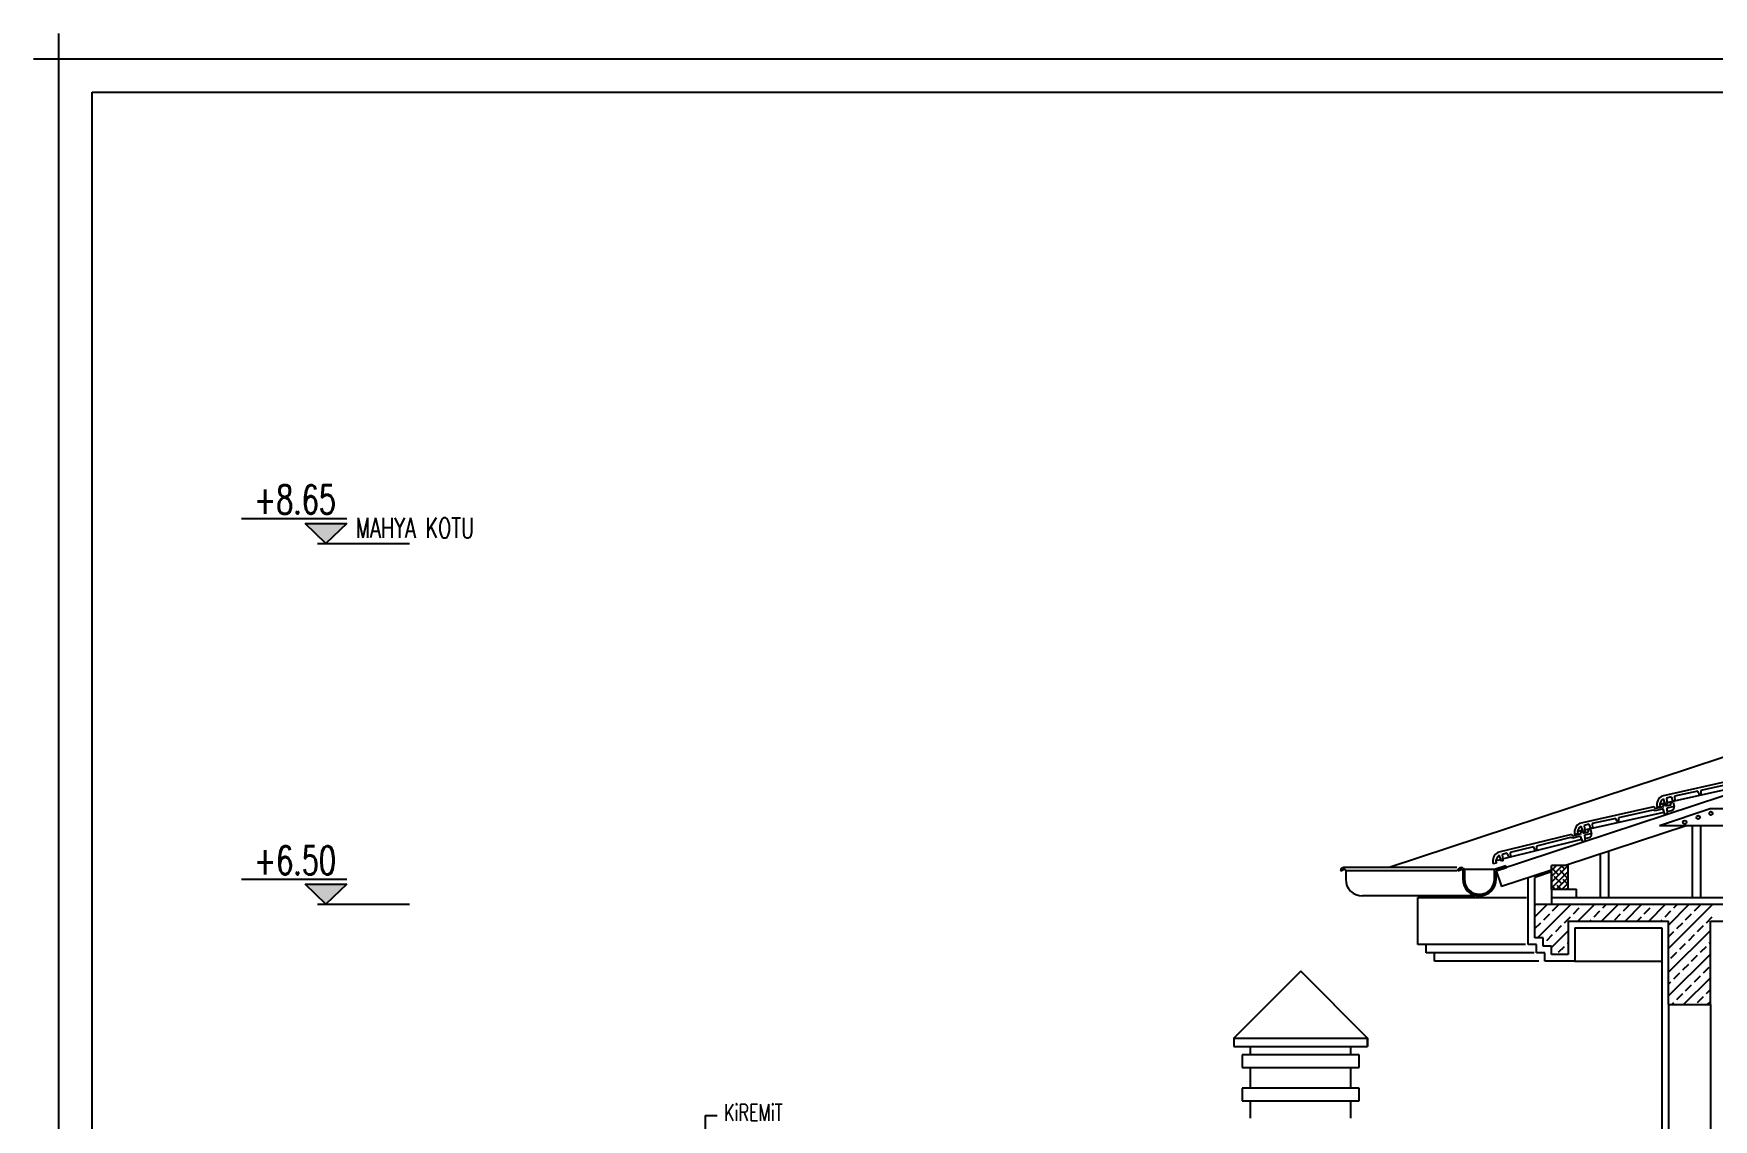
# Model space of a CAD drawing. Extents: x 3907.4 to 3911.57, y -3054.42 to -3053.7.
# Drawn here: x 3909.319 to 3909.52, y -3053.8263 to -3053.6965 of the extents above; entities that cross this region are included whole.
import ezdxf
from ezdxf.enums import TextEntityAlignment as Align

# ---------------------------------------------------------------- set-up
doc = ezdxf.new("R2010")
doc.units = 0
doc.header["$LTSCALE"] = 2
doc.header["$MEASUREMENT"] = 0
for name, color, linetype in [('DUVAR', 7, 'CONTINUOUS'), ('KİREMİT', 9, 'CONTINUOUS'), ('MB', 11, 'CONTINUOUS'), ('SıVA', 6, 'CONTINUOUS'), ('TARAMA', 9, 'CONTINUOUS'), ('TAŞ TARAMA', 9, 'CONTINUOUS'), ('TEXT', 11, 'CONTINUOUS')]:
    doc.layers.add(name, color=color, linetype=linetype)
doc.layers.add('Standard', color=7, linetype='CONTINUOUS', lineweight=25)
doc.styles.add('KAPı-PEN', font='simplex.shx', dxfattribs={"width": 0.7, "height": 10})

msp = doc.modelspace()

# ---------------------------------------------------------------- hatches: boundary and pattern name
at = {"layer": 'TEXT'}
for points in [[(3909.35651, -3053.75506), (3909.35151, -3053.75506), (3909.35401, -3053.75746)], [(3909.35651, -3053.79821), (3909.35151, -3053.79821), (3909.35401, -3053.80061)]]:
    msp.add_hatch(color=3, dxfattribs=at).paths.add_polyline_path(points)

# ---------------------------------------------------------------- linework, layer by layer
at = {"layer": 'DUVAR', "color": 3}
msp.add_line((3909.56262, -3053.76934), (3909.4812, -3053.79621), dxfattribs=at)
at = {"layer": 'DUVAR', "color": 2}
for p, q in [((3909.57012, -3053.77148), (3909.49399, -3053.79661)), ((3909.51959, -3053.78921), (3909.51353, -3053.79121)), ((3909.51959, -3053.78921), (3909.51353, -3053.79121)), ((3909.57012, -3053.78921), (3909.51959, -3053.78921)), ((3909.51672, -3053.79121), (3909.50228, -3053.79598)), ((3909.52884, -3053.79121), (3909.51353, -3053.79121)), ((3909.49399, -3053.79661), (3909.49462, -3053.7985)), ((3909.49399, -3053.79661), (3909.49462, -3053.7985)), ((3909.50062, -3053.79652), (3909.49462, -3053.7985)), ((3909.50062, -3053.79652), (3909.49462, -3053.7985)), ((3909.50062, -3053.79652), (3909.49462, -3053.7985)), ((3909.50062, -3053.79652), (3909.49462, -3053.7985)), ((3909.50262, -3053.79598), (3909.50062, -3053.79598)), ((3909.50062, -3053.79881), (3909.50062, -3053.79598)), ((3909.50262, -3053.79598), (3909.50062, -3053.79598)), ((3909.50062, -3053.79881), (3909.50062, -3053.79598)), ((3909.50262, -3053.79881), (3909.50262, -3053.79598)), ((3909.50262, -3053.79881), (3909.50262, -3053.79598)), ((3909.50062, -3053.79881), (3909.50362, -3053.79881)), ((3909.50062, -3053.79881), (3909.50362, -3053.79881)), ((3909.50362, -3053.79981), (3909.50362, -3053.79881)), ((3909.50362, -3053.79981), (3909.50362, -3053.79881))]:
    msp.add_line(p, q, dxfattribs=at)
at = {"layer": 'DUVAR'}
for p, q in [((3909.50062, -3053.79674), (3909.49862, -3053.7974)), ((3909.50062, -3053.79674), (3909.49862, -3053.7974)), ((3909.50062, -3053.79674), (3909.50062, -3053.80061)), ((3909.50062, -3053.79674), (3909.50062, -3053.80061)), ((3909.49862, -3053.80061), (3909.49862, -3053.7974)), ((3909.49862, -3053.80061), (3909.49862, -3053.7974)), ((3909.48462, -3053.79981), (3909.49762, -3053.79981)), ((3909.48462, -3053.80541), (3909.48462, -3053.79981)), ((3909.48562, -3053.80541), (3909.48462, -3053.80541)), ((3909.48562, -3053.80641), (3909.48562, -3053.80541)), ((3909.48662, -3053.80641), (3909.48562, -3053.80641)), ((3909.48662, -3053.80741), (3909.48662, -3053.80641)), ((3909.49911, -3053.80741), (3909.48662, -3053.80741)), ((3909.51462, -3053.81261), (3909.51462, -3053.86061)), ((3909.51962, -3053.81261), (3909.51962, -3053.86061))]:
    msp.add_line(p, q, dxfattribs=at)
at = {"layer": 'DUVAR', "color": 4}
for p, q in [((3909.49862, -3053.80061), (3909.72662, -3053.80061)), ((3909.49862, -3053.80461), (3909.49862, -3053.80061)), ((3909.50262, -3053.80261), (3909.51462, -3053.80261)), ((3909.50262, -3053.80261), (3909.50262, -3053.80661)), ((3909.51462, -3053.81261), (3909.51462, -3053.80261)), ((3909.51962, -3053.80261), (3909.70562, -3053.80261)), ((3909.51962, -3053.81261), (3909.51962, -3053.80261)), ((3909.49962, -3053.80461), (3909.49862, -3053.80461)), ((3909.49962, -3053.80561), (3909.49962, -3053.80461)), ((3909.50062, -3053.80561), (3909.49962, -3053.80561)), ((3909.50062, -3053.80661), (3909.50062, -3053.80561)), ((3909.50262, -3053.80661), (3909.50062, -3053.80661)), ((3909.51462, -3053.81261), (3909.51962, -3053.81261))]:
    msp.add_line(p, q, dxfattribs=at)
at = {"layer": 'DUVAR', "color": 11, "linetype": 'ByBlock'}
for p, q in [((3909.46262, -3053.81661), (3909.47062, -3053.80861)), ((3909.47062, -3053.80861), (3909.46262, -3053.81661)), ((3909.47062, -3053.80861), (3909.47862, -3053.81661)), ((3909.47862, -3053.81661), (3909.47062, -3053.80861)), ((3909.46262, -3053.81661), (3909.46262, -3053.81761)), ((3909.46262, -3053.81661), (3909.46262, -3053.81761)), ((3909.47862, -3053.81661), (3909.47862, -3053.81761)), ((3909.47862, -3053.81761), (3909.47862, -3053.81661)), ((3909.46262, -3053.81761), (3909.47862, -3053.81761)), ((3909.46462, -3053.81861), (3909.46462, -3053.81761)), ((3909.47662, -3053.81861), (3909.47662, -3053.81761)), ((3909.46462, -3053.82261), (3909.46462, -3053.82011)), ((3909.47662, -3053.82261), (3909.47662, -3053.82011)), ((3909.46462, -3053.82619), (3909.46462, -3053.82411)), ((3909.47662, -3053.82619), (3909.47662, -3053.82411))]:
    msp.add_line(p, q, dxfattribs=at)
at = {"layer": 'KİREMİT'}
for p, q in [((3909.51386, -3053.78763), (3909.52273, -3053.78566)), ((3909.51441, -3053.78844), (3909.52392, -3053.78632)), ((3909.52257, -3053.78608), (3909.51849, -3053.78699)), ((3909.50401, -3053.7909), (3909.51288, -3053.78892)), ((3909.51288, -3053.78892), (3909.51293, -3053.78914)), ((3909.51293, -3053.78914), (3909.51403, -3053.7889)), ((3909.51361, -3053.78892), (3909.51324, -3053.789)), ((3909.51359, -3053.78862), (3909.51418, -3053.78849)), ((3909.51398, -3053.78868), (3909.5142, -3053.78863)), ((3909.51403, -3053.7889), (3909.51398, -3053.78868)), ((3909.51425, -3053.78869), (3909.514, -3053.78799)), ((3909.5142, -3053.78863), (3909.51425, -3053.78885)), ((3909.51443, -3053.78865), (3909.51425, -3053.78869)), ((3909.51425, -3053.78885), (3909.51491, -3053.7887)), ((3909.51497, -3053.78777), (3909.51436, -3053.78791)), ((3909.51436, -3053.78791), (3909.51443, -3053.78865)), ((3909.51527, -3053.78891), (3909.51439, -3053.78911)), ((3909.51486, -3053.78848), (3909.51516, -3053.78841)), ((3909.51491, -3053.7887), (3909.51486, -3053.78848)), ((3909.51517, -3053.78827), (3909.51497, -3053.78777)), ((3909.51516, -3053.78841), (3909.51527, -3053.78891)), ((3909.51536, -3053.78822), (3909.51517, -3053.78827)), ((3909.51813, -3053.78707), (3909.51533, -3053.78769)), ((3909.51533, -3053.78769), (3909.51536, -3053.78822)), ((3909.51831, -3053.78746), (3909.51813, -3053.78707)), ((3909.51849, -3053.78742), (3909.51831, -3053.78746)), ((3909.51849, -3053.78699), (3909.51849, -3053.78742)), ((3909.50456, -3053.7917), (3909.51407, -3053.78958)), ((3909.50829, -3053.79033), (3909.50548, -3053.79096)), ((3909.50847, -3053.79072), (3909.50829, -3053.79033)), ((3909.50864, -3053.79068), (3909.50847, -3053.79072)), ((3909.51272, -3053.78934), (3909.50864, -3053.79025)), ((3909.50864, -3053.79025), (3909.50864, -3053.79068)), ((3909.51302, -3053.78942), (3909.51272, -3053.78934)), ((3909.51395, -3053.78921), (3909.51302, -3053.78942)), ((3909.51417, -3053.78987), (3909.51395, -3053.78921)), ((3909.51446, -3053.7898), (3909.51417, -3053.78987)), ((3909.51439, -3053.78911), (3909.51446, -3053.7898)), ((3909.51443, -3053.7895), (3909.51497, -3053.78938)), ((3909.4942, -3053.79439), (3909.50303, -3053.79221)), ((3909.49477, -3053.79518), (3909.50423, -3053.79284)), ((3909.50287, -3053.79264), (3909.49882, -3053.79364)), ((3909.50317, -3053.7927), (3909.50287, -3053.79264)), ((3909.50303, -3053.79221), (3909.50308, -3053.79243)), ((3909.50308, -3053.79243), (3909.50418, -3053.79216)), ((3909.5041, -3053.79247), (3909.50317, -3053.7927)), ((3909.50376, -3053.79219), (3909.50339, -3053.79227)), ((3909.50374, -3053.79188), (3909.50433, -3053.79175)), ((3909.50434, -3053.79313), (3909.5041, -3053.79247)), ((3909.50412, -3053.79194), (3909.50434, -3053.79189)), ((3909.50418, -3053.79216), (3909.50412, -3053.79194)), ((3909.5044, -3053.79196), (3909.50415, -3053.79125)), ((3909.50434, -3053.79189), (3909.5044, -3053.79211)), ((3909.50458, -3053.79192), (3909.5044, -3053.79196)), ((3909.5044, -3053.79211), (3909.50505, -3053.79194)), ((3909.50512, -3053.79104), (3909.50451, -3053.79117)), ((3909.50451, -3053.79117), (3909.50458, -3053.79192)), ((3909.50541, -3053.79215), (3909.50454, -3053.79236)), ((3909.50454, -3053.79236), (3909.50463, -3053.79305)), ((3909.50459, -3053.79275), (3909.50513, -3053.79262)), ((3909.505, -3053.79172), (3909.50529, -3053.79165)), ((3909.50505, -3053.79194), (3909.505, -3053.79172)), ((3909.50532, -3053.79153), (3909.50512, -3053.79104)), ((3909.50529, -3053.79165), (3909.50541, -3053.79215)), ((3909.50551, -3053.79149), (3909.50532, -3053.79153)), ((3909.50548, -3053.79096), (3909.50551, -3053.79149)), ((3909.49462, -3053.79544), (3909.49435, -3053.79474)), ((3909.49531, -3053.7945), (3909.49471, -3053.79465)), ((3909.49471, -3053.79465), (3909.4948, -3053.7954)), ((3909.49553, -3053.79499), (3909.49531, -3053.7945)), ((3909.49572, -3053.79495), (3909.49553, -3053.79499)), ((3909.49847, -3053.79373), (3909.49568, -3053.79441)), ((3909.49568, -3053.79441), (3909.49572, -3053.79495)), ((3909.49865, -3053.79411), (3909.49847, -3053.79373)), ((3909.49883, -3053.79407), (3909.49865, -3053.79411)), ((3909.49882, -3053.79364), (3909.49883, -3053.79407)), ((3909.50463, -3053.79305), (3909.50434, -3053.79313)), ((3909.47559, -3053.79661), (3909.47539, -3053.79661)), ((3909.48927, -3053.79621), (3909.47579, -3053.79621)), ((3909.47599, -3053.79661), (3909.47599, -3053.79761)), ((3909.48927, -3053.79661), (3909.47599, -3053.79661)), ((3909.48959, -3053.79661), (3909.48939, -3053.79661)), ((3909.48959, -3053.79661), (3909.48939, -3053.79661)), ((3909.48999, -3053.79661), (3909.48999, -3053.79761)), ((3909.48999, -3053.79661), (3909.48999, -3053.79761)), ((3909.49379, -3053.79646), (3909.49016, -3053.79646)), ((3909.49019, -3053.79661), (3909.49019, -3053.79761)), ((3909.49398, -3053.79569), (3909.49362, -3053.79578)), ((3909.49515, -3053.79601), (3909.49379, -3053.79646)), ((3909.49379, -3053.79761), (3909.49379, -3053.79646)), ((3909.49396, -3053.79538), (3909.49454, -3053.79524)), ((3909.49399, -3053.79661), (3909.49521, -3053.7962)), ((3909.49399, -3053.79761), (3909.49399, -3053.79661)), ((3909.4948, -3053.7954), (3909.49462, -3053.79544)), ((3909.49521, -3053.7962), (3909.49515, -3053.79601)), ((3909.49143, -3053.79961), (3909.47799, -3053.79961))]:
    msp.add_line(p, q, dxfattribs=at)
for centre, radius, start, end in [((3909.47579, -3053.79661), 0.0004, 90, 180), ((3909.47579, -3053.79661), 0.0002, 0, 180), ((3909.48979, -3053.79661), 0.0004, 0, 180), ((3909.48979, -3053.79661), 0.0002, 0, 180), ((3909.48979, -3053.79661), 0.0002, 0, 180), ((3909.47799, -3053.79761), 0.002, 180, 270), ((3909.49199, -3053.79761), 0.002, 180, 0), ((3909.49199, -3053.79761), 0.0018, 180, 0)]:
    msp.add_arc(centre, radius, start, end, dxfattribs=at)
for centre, major_axis, start_param, end_param in [((3909.51446, -3053.78873), (-0.00087, 0.000901), -0.264398, 1.022605), ((3909.51446, -3053.78873), (-0.000609, 0.000631), -0.208499, 1.022605), ((3909.51489, -3053.789), (-0.000271, 0.000281), 2.593401, 4.164197), ((3909.50461, -3053.792), (-0.00087, 0.000901), -0.264398, 1.022605), ((3909.50461, -3053.792), (-0.000609, 0.000631), -0.208499, 1.022605), ((3909.50503, -3053.79224), (-0.000271, 0.000281), 2.616435, 4.187231), ((3909.49483, -3053.79548), (-0.00087, 0.000901), -0.241363, 1.045639), ((3909.49483, -3053.79548), (-0.000609, 0.000631), -0.185465, 1.045639)]:
    msp.add_ellipse(centre, major_axis=major_axis, ratio=1, start_param=start_param, end_param=end_param, dxfattribs=at)
at = {"layer": 'MB', "color": 9}
for p, q in [((3909.51748, -3053.79981), (3909.51748, -3053.79121)), ((3909.51848, -3053.79981), (3909.51848, -3053.79121)), ((3909.50648, -3053.79981), (3909.50648, -3053.79459)), ((3909.50748, -3053.79981), (3909.50748, -3053.79426))]:
    msp.add_line(p, q, dxfattribs=at)
for centre in [(3909.51656, -3053.7908), (3909.51817, -3053.79021), (3909.51969, -3053.78973)]:
    msp.add_circle(centre, 0.000219, dxfattribs=at)
at = {"layer": 'Standard', "color": 2, "linetype": 'ByBlock'}
for p, q in [((3909.46262, -3053.81661), (3909.47862, -3053.81661)), ((3909.47762, -3053.81861), (3909.46362, -3053.81861)), ((3909.46362, -3053.81861), (3909.46362, -3053.82011)), ((3909.47762, -3053.82011), (3909.47762, -3053.81861)), ((3909.46362, -3053.82011), (3909.47762, -3053.82011)), ((3909.47762, -3053.82261), (3909.46362, -3053.82261)), ((3909.46362, -3053.82261), (3909.46362, -3053.82411)), ((3909.47762, -3053.82411), (3909.47762, -3053.82261)), ((3909.46362, -3053.82411), (3909.47762, -3053.82411))]:
    msp.add_line(p, q, dxfattribs=at)
at = {"layer": 'SıVA'}
for p, q in [((3909.49782, -3053.80541), (3909.49782, -3053.79745)), ((3909.49782, -3053.80541), (3909.49782, -3053.79745)), ((3909.50062, -3053.79981), (3909.72462, -3053.79981)), ((3909.50342, -3053.80341), (3909.51382, -3053.80341)), ((3909.50342, -3053.80341), (3909.50342, -3053.80741)), ((3909.51382, -3053.80341), (3909.51382, -3053.85981)), ((3909.49882, -3053.80541), (3909.49782, -3053.80541)), ((3909.49882, -3053.80641), (3909.49882, -3053.80541)), ((3909.49982, -3053.80641), (3909.49882, -3053.80641)), ((3909.49982, -3053.80741), (3909.49982, -3053.80641)), ((3909.50342, -3053.80741), (3909.49982, -3053.80741)), ((3909.50342, -3053.80741), (3909.51382, -3053.80741))]:
    msp.add_line(p, q, dxfattribs=at)
at = {"layer": 'TARAMA'}
for p, q in [((3909.50062, -3053.79656), (3909.5012, -3053.79598)), ((3909.50062, -3053.79727), (3909.50191, -3053.79598)), ((3909.50062, -3053.79798), (3909.50262, -3053.79598)), ((3909.50062, -3053.79656), (3909.5012, -3053.79598)), ((3909.50062, -3053.79727), (3909.50191, -3053.79598)), ((3909.50062, -3053.79798), (3909.50262, -3053.79598)), ((3909.50148, -3053.79712), (3909.50062, -3053.79625)), ((3909.50148, -3053.79712), (3909.50062, -3053.79625)), ((3909.50062, -3053.79868), (3909.50262, -3053.79668)), ((3909.50062, -3053.79868), (3909.50262, -3053.79668)), ((3909.50113, -3053.79605), (3909.50105, -3053.79598)), ((3909.50113, -3053.79605), (3909.50105, -3053.79598)), ((3909.50254, -3053.79747), (3909.50166, -3053.79658)), ((3909.50254, -3053.79747), (3909.50166, -3053.79658)), ((3909.50219, -3053.79641), (3909.50175, -3053.79598)), ((3909.50219, -3053.79641), (3909.50175, -3053.79598)), ((3909.50262, -3053.79613), (3909.50246, -3053.79598)), ((3909.50262, -3053.79613), (3909.50246, -3053.79598)), ((3909.50077, -3053.79782), (3909.50062, -3053.79767)), ((3909.50077, -3053.79782), (3909.50062, -3053.79767)), ((3909.50105, -3053.79881), (3909.50062, -3053.79837)), ((3909.50105, -3053.79881), (3909.50062, -3053.79837)), ((3909.50183, -3053.79818), (3909.50095, -3053.79729)), ((3909.50183, -3053.79818), (3909.50095, -3053.79729)), ((3909.5012, -3053.79881), (3909.50262, -3053.79739)), ((3909.5012, -3053.79881), (3909.50262, -3053.79739)), ((3909.50176, -3053.79881), (3909.5013, -3053.79835)), ((3909.50176, -3053.79881), (3909.5013, -3053.79835)), ((3909.5019, -3053.79881), (3909.50262, -3053.7981)), ((3909.5019, -3053.79881), (3909.50262, -3053.7981)), ((3909.50262, -3053.79825), (3909.50201, -3053.79765)), ((3909.50262, -3053.79825), (3909.50201, -3053.79765)), ((3909.50247, -3053.79881), (3909.50236, -3053.79871)), ((3909.50247, -3053.79881), (3909.50236, -3053.79871)), ((3909.50261, -3053.79881), (3909.50262, -3053.79881)), ((3909.50261, -3053.79881), (3909.50262, -3053.79881)), ((3909.49862, -3053.80212), (3909.50012, -3053.80061)), ((3909.49862, -3053.8007), (3909.49871, -3053.80061)), ((3909.49895, -3053.80461), (3909.50295, -3053.80061)), ((3909.50075, -3053.80139), (3909.50146, -3053.80069)), ((3909.50378, -3053.80261), (3909.50578, -3053.80061)), ((3909.50429, -3053.80069), (3909.50436, -3053.80061)), ((3909.50661, -3053.80261), (3909.50861, -3053.80061)), ((3909.50676, -3053.80104), (3909.50719, -3053.80061)), ((3909.50924, -3053.80139), (3909.50994, -3053.80069)), ((3909.50943, -3053.80261), (3909.51143, -3053.80061)), ((3909.51226, -3053.80261), (3909.51426, -3053.80061)), ((3909.51277, -3053.80069), (3909.51285, -3053.80061)), ((3909.51462, -3053.80309), (3909.51709, -3053.80061)), ((3909.51462, -3053.80591), (3909.51992, -3053.80061)), ((3909.51525, -3053.80104), (3909.51568, -3053.80061)), ((3909.51772, -3053.80139), (3909.51843, -3053.80069)), ((3909.49863, -3053.80352), (3909.49934, -3053.80281)), ((3909.49969, -3053.80245), (3909.5004, -3053.80175)), ((3909.50217, -3053.80281), (3909.50287, -3053.8021)), ((3909.50323, -3053.80175), (3909.50393, -3053.80104)), ((3909.50519, -3053.80261), (3909.50535, -3053.80245)), ((3909.5057, -3053.8021), (3909.50641, -3053.80139)), ((3909.50818, -3053.80245), (3909.50888, -3053.80175)), ((3909.51085, -3053.80261), (3909.51136, -3053.8021)), ((3909.51171, -3053.80175), (3909.51242, -3053.80104)), ((3909.51368, -3053.80261), (3909.51383, -3053.80245)), ((3909.51419, -3053.8021), (3909.51489, -3053.80139)), ((3909.5156, -3053.80352), (3909.51631, -3053.80281)), ((3909.51666, -3053.80245), (3909.51737, -3053.80175)), ((3909.51914, -3053.80281), (3909.51984, -3053.8021)), ((3909.50004, -3053.80493), (3909.50075, -3053.80422)), ((3909.50062, -3053.80577), (3909.50262, -3053.80377)), ((3909.50111, -3053.80387), (3909.50181, -3053.80316)), ((3909.51462, -3053.80874), (3909.51962, -3053.80374)), ((3909.51462, -3053.8045), (3909.51525, -3053.80387)), ((3909.51702, -3053.80493), (3909.51772, -3053.80422)), ((3909.51808, -3053.80387), (3909.51878, -3053.80316)), ((3909.49962, -3053.80536), (3909.49969, -3053.80528)), ((3909.50146, -3053.80634), (3909.50217, -3053.80564)), ((3909.50252, -3053.80528), (3909.50262, -3053.80519)), ((3909.50261, -3053.80661), (3909.50262, -3053.8066)), ((3909.51462, -3053.81157), (3909.51962, -3053.80657)), ((3909.51489, -3053.80705), (3909.5156, -3053.80634)), ((3909.51595, -3053.80599), (3909.51666, -3053.80528)), ((3909.51737, -3053.8074), (3909.51808, -3053.8067)), ((3909.51843, -3053.80634), (3909.51914, -3053.80564)), ((3909.51949, -3053.80528), (3909.51962, -3053.80516)), ((3909.51525, -3053.80953), (3909.51595, -3053.80882)), ((3909.51631, -3053.80846), (3909.51702, -3053.80776)), ((3909.51878, -3053.80882), (3909.51949, -3053.80811)), ((3909.51462, -3053.81016), (3909.51489, -3053.80988)), ((3909.5164, -3053.81261), (3909.51962, -3053.8094)), ((3909.51666, -3053.81094), (3909.51737, -3053.81023)), ((3909.51772, -3053.80988), (3909.51843, -3053.80917)), ((3909.51914, -3053.81129), (3909.51962, -3053.81081)), ((3909.51499, -3053.81261), (3909.51525, -3053.81235)), ((3909.5156, -3053.812), (3909.51631, -3053.81129)), ((3909.51808, -3053.81235), (3909.51878, -3053.81165)), ((3909.51923, -3053.81261), (3909.51962, -3053.81223))]:
    msp.add_line(p, q, dxfattribs=at)
at = {"layer": 'TAŞ TARAMA', "color": 2}
for p, q in [((3909.49752, -3053.80541), (3909.48562, -3053.80541)), ((3909.49853, -3053.80641), (3909.48662, -3053.80641))]:
    msp.add_line(p, q, dxfattribs=at)
at = {"layer": 'TEXT', "color": 30}
for p, q in [((3909.32204, -3054.05608), (3909.32204, -3053.69648)), ((3909.31904, -3053.69948), (3909.87305, -3053.69948))]:
    msp.add_line(p, q, dxfattribs=at)
at = {"layer": 'TEXT', "color": 5, "ltscale": 50}
for p, q in [((3909.32604, -3053.70348), (3909.86605, -3053.70348)), ((3909.32604, -3054.04908), (3909.32604, -3053.70348))]:
    msp.add_line(p, q, dxfattribs=at)
at = {"layer": 'TEXT', "color": 3}
for p, q in [((3909.3439, -3053.75446), (3909.35651, -3053.75446)), ((3909.35401, -3053.75746), (3909.35151, -3053.75506)), ((3909.35151, -3053.75506), (3909.35651, -3053.75506)), ((3909.35651, -3053.75506), (3909.35401, -3053.75746)), ((3909.35301, -3053.75746), (3909.36401, -3053.75746)), ((3909.3439, -3053.79761), (3909.35651, -3053.79761)), ((3909.35401, -3053.80061), (3909.35151, -3053.79821)), ((3909.35151, -3053.79821), (3909.35651, -3053.79821)), ((3909.35651, -3053.79821), (3909.35401, -3053.80061)), ((3909.35301, -3053.80061), (3909.36401, -3053.80061))]:
    msp.add_line(p, q, dxfattribs=at)
at = {"layer": 'TEXT', "color": 1}
for q in [(3909.39939, -3053.84901), (3909.4008, -3053.82588)]:
    msp.add_line((3909.39939, -3053.82588), q, dxfattribs=at)

# ---------------------------------------------------------------- texts
at = {"layer": 'TEXT', "color": 1, "style": 'KAPı-PEN', "width": 0.7}
for s, height, p in [('MAHYA KOTU', 0.0024, (3909.35756, -3053.7568)), ('KiREMiT', 0.002, (3909.40163, -3053.82652))]:
    msp.add_text(s, height=height, dxfattribs=at).set_placement(p)
at = {"layer": 'TEXT', "color": 3, "style": 'KAPı-PEN', "width": 0.7}
for tag, text, p in [('+8.65', '+8.65', (3909.35031, -3053.7539)), ('+6.50', '+6.50', (3909.35031, -3053.79705))]:
    msp.add_attdef(tag, text=text, height=0.0034, dxfattribs=at).set_placement(p, align=Align.CENTER)

doc.saveas('drawing.dxf')
